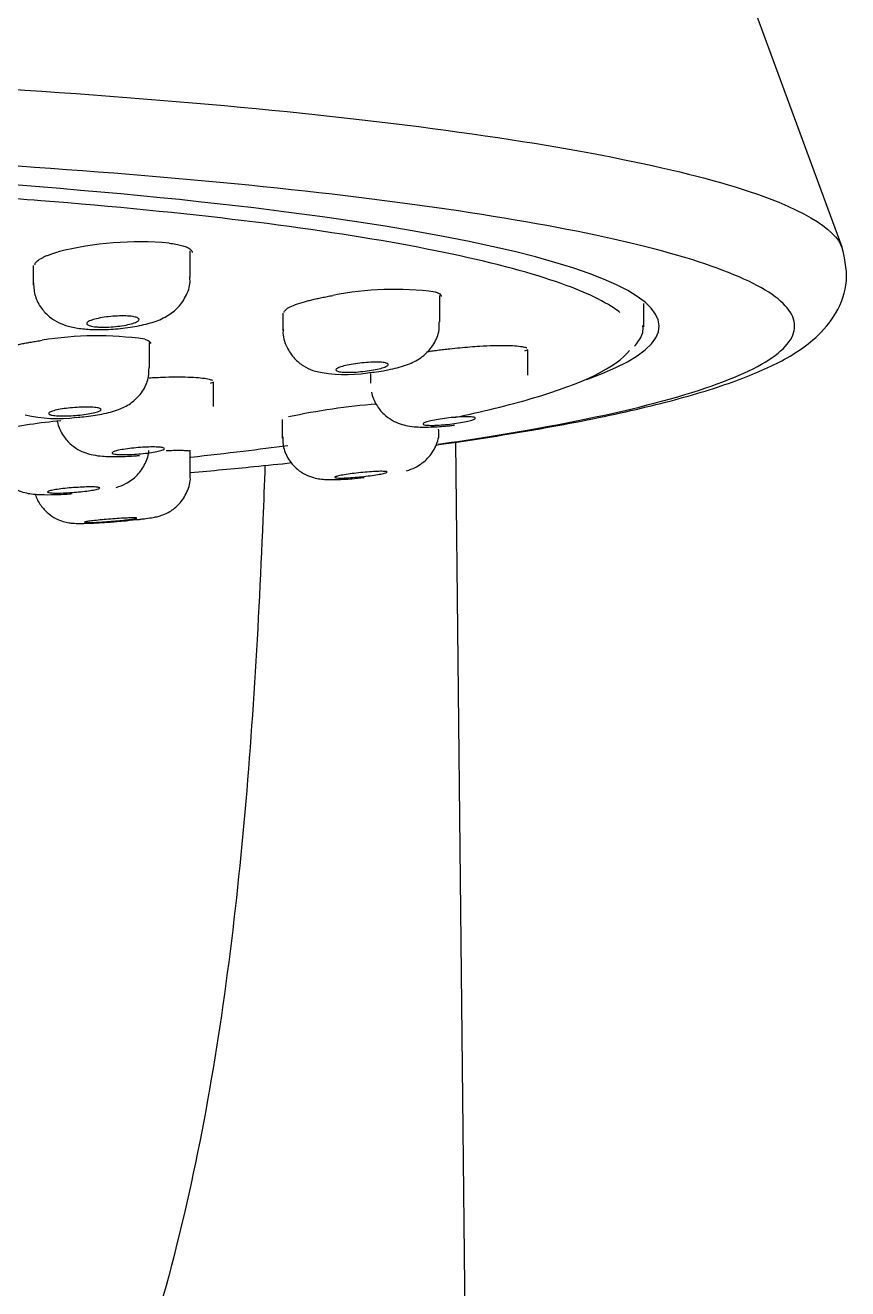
# Model space of a CAD drawing. Header units: millimetres. Extents: x 1617 to 5774, y 11446 to 13973.
# Drawn here: x 4377.44 to 4393.14, y 13798.43 to 13822.56 of the extents above; entities that cross this region are included whole.
import ezdxf

# ---------------------------------------------------------------- set-up
doc = ezdxf.new("R2010")
doc.units = ezdxf.units.MM
doc.layers.get('0').update_dxf_attribs({"color": 250})

# ---------------------------------------------------------------- blocks, each defined once
blk = doc.blocks.new('10')
at = {"linetype": 'Continuous'}
for p, q in [((4393.03, 13818.321), (4380.238, 13853.114)), ((4380.589, 13817.754), (4380.589, 13818.253)), ((4377.589, 13817.971), (4377.589, 13817.601)), ((4385.355, 13816.901), (4385.355, 13817.402)), ((4389.247, 13816.804), (4389.247, 13817.251)), ((4382.358, 13817.066), (4382.358, 13816.731)), ((4379.811, 13816.025), (4379.811, 13816.501)), ((4387.03, 13815.881), (4387.03, 13816.361)), ((4381.03, 13815.284), (4381.03, 13815.741)), ((4384.03, 13815.902), (4384.03, 13815.725)), ((4382.343, 13815.03), (4382.343, 13814.676)), ((4386.084, 13775.109), (4385.656, 13814.6)), ((4380.589, 13813.966), (4380.589, 13814.447))]:
    blk.add_line(p, q, dxfattribs=at)
for centre, radius, start, end in [((4379.627, 13811.934), 6.491, 85.0659, 103.9336), ((4384.49, 13811.492), 6.026, 82.6002, 101.3144), ((4378.811, 13810.156), 6.475, 81.9399, 99.3372), ((4384.869, 13822.255), 6.275, 289.6008, 290.2366), ((4383.552, 13818.475), 2.584, 257.2447, 279.3808), ((4379.031, 13821.937), 6.506, 287.3611, 287.9846), ((4385.15, 13802.596), 12.771, 94.5122, 102.1358), ((4379.13, 13804.029), 11.025, 95.2761, 101.5302), ((4378.048, 13817.775), 2.724, 257.0752, 277.6026)]:
    blk.add_arc(centre, radius, start, end, dxfattribs=at)
blk.add_ellipse((4363.539, 13816.817), major_axis=(-26, 0), ratio=0.121869, start_param=2.814495, end_param=6.283185, dxfattribs=at)
for points, knots in [([(4363.539, 13821.746), (4367.019, 13821.746), (4370.771, 13821.669), (4378.039, 13821.319), (4381.532, 13821.044), (4387.298, 13820.342), (4389.551, 13819.916), (4392.254, 13819.085), (4392.897, 13818.685), (4393.035, 13818.306)], [0, 0, 0, 0, 0.125, 0.125, 0.25, 0.25, 0.375, 0.375, 0.4846937, 0.4846937, 0.4846937, 0.4846937]), ([(4385.32, 13814.561), (4385.99, 13814.658), (4386.619, 13814.758), (4388.259, 13815.053), (4389.158, 13815.255), (4390.627, 13815.681), (4391.19, 13815.904), (4391.935, 13816.355), (4392.124, 13816.584), (4392.124, 13817.05), (4391.935, 13817.279), (4391.19, 13817.729), (4390.627, 13817.953), (4389.158, 13818.379), (4388.259, 13818.581), (4386.135, 13818.962), (4384.9, 13819.142), (4380.859, 13819.625), (4377.603, 13819.883), (4370.764, 13820.214), (4367.119, 13820.299), (4363.539, 13820.299)], [0.2758234, 0.2758234, 0.2758234, 0.2758234, 0.3102374, 0.3102374, 0.3734916, 0.3734916, 0.4367458, 0.4367458, 0.5, 0.5, 0.5632542, 0.5632542, 0.6265084, 0.6265084, 0.6897626, 0.6897626, 0.7530168, 0.7530168, 0.8795252, 0.8795252, 1, 1, 1, 1]), ([(4388.791, 13817.074), (4388.727, 13817.126), (4388.653, 13817.176), (4388.237, 13817.426), (4387.75, 13817.62), (4386.474, 13817.999), (4385.681, 13818.183), (4383.848, 13818.524), (4382.802, 13818.683), (4380.426, 13818.973), (4379.124, 13819.1), (4376.353, 13819.321), (4374.863, 13819.416), (4371.768, 13819.571), (4370.178, 13819.631), (4366.912, 13819.713), (4365.226, 13819.735), (4363.539, 13819.735)], [0.5466692, 0.5466692, 0.5466692, 0.5466692, 0.5625, 0.5625, 0.625, 0.625, 0.6875, 0.6875, 0.75, 0.75, 0.8125, 0.8125, 0.875, 0.875, 0.9375, 0.9375, 1, 1, 1, 1]), ([(4380.185, 13818.401), (4380.23, 13818.395), (4380.318, 13818.382), (4380.426, 13818.358), (4380.527, 13818.324), (4380.604, 13818.28), (4380.623, 13818.242), (4380.623, 13818.223)], [0, 0, 0, 0, 0.0414059, 0.08286, 0.1250987, 0.188131, 0.2493212, 0.2493212, 0.2493212, 0.2493212]), ([(4377.623, 13817.986), (4377.623, 13817.986), (4377.623, 13818.006), (4377.643, 13818.047), (4377.714, 13818.098), (4377.789, 13818.136), (4377.846, 13818.162), (4377.911, 13818.186), (4377.983, 13818.211), (4378.037, 13818.226), (4378.064, 13818.234)], [0.4979009, 0.4979009, 0.4979009, 0.4979009, 0.4998105, 0.623707, 0.749548, 0.800518, 0.8507433, 0.9005252, 0.9501735, 1, 1, 1, 1]), ([(4385.283, 13814.546), (4385.415, 13814.565), (4386.242, 13814.683), (4387.675, 13814.918), (4389.331, 13815.264), (4390.462, 13815.578), (4391.204, 13815.843), (4391.68, 13816.048), (4392.077, 13816.255), (4392.514, 13816.563), (4392.912, 13816.997), (4393.176, 13817.644), (4393.094, 13818.05), (4393.034, 13818.312)], [0.5237926, 0.5237926, 0.5237926, 0.5237926, 0.5365468, 0.6046229, 0.6748295, 0.7435723, 0.7764721, 0.8082689, 0.8400952, 0.8699478, 0.9064804, 0.9498926, 1, 1, 1, 1]), ([(4377.596, 13817.643), (4377.601, 13817.548), (4377.612, 13817.385), (4377.735, 13817.157), (4377.894, 13816.99), (4378.076, 13816.877), (4378.277, 13816.802), (4378.411, 13816.781), (4378.499, 13816.768)], [0, 0, 0, 0, 0.1763, 0.353171, 0.507428, 0.652983, 0.808243, 1, 1, 1, 1]), ([(4378.499, 13816.769), (4378.596, 13816.76), (4378.776, 13816.744), (4379.125, 13816.755), (4379.494, 13816.798), (4379.827, 13816.869), (4380.094, 13816.969), (4380.338, 13817.136), (4380.51, 13817.371), (4380.593, 13817.597), (4380.581, 13817.72), (4380.577, 13817.755)], [0, 0, 0, 0, 0.110545, 0.237026, 0.372008, 0.511333, 0.641225, 0.752532, 0.857221, 0.964397, 1, 1, 1, 1]), ([(4382.381, 13817.077), (4382.381, 13817.077), (4382.381, 13817.094), (4382.4, 13817.128), (4382.486, 13817.184), (4382.626, 13817.241), (4382.779, 13817.286), (4382.909, 13817.32), (4383.002, 13817.341), (4383.099, 13817.362), (4383.201, 13817.382), (4383.272, 13817.395), (4383.308, 13817.401)], [0.2486724, 0.2486724, 0.2486724, 0.2486724, 0.2498264, 0.3757139, 0.4998111, 0.6237044, 0.7495503, 0.8005182, 0.8507421, 0.9005234, 0.950172, 1, 1, 1, 1]), ([(4385.266, 13817.468), (4385.289, 13817.46), (4385.334, 13817.444), (4385.37, 13817.416), (4385.378, 13817.396), (4385.378, 13817.385)], [0, 0, 0, 0, 0.0414059, 0.0828602, 0.1245221, 0.1245221, 0.1245221, 0.1245221]), ([(4378.757, 13816.805), (4378.718, 13816.81), (4378.685, 13816.817), (4378.661, 13816.825), (4378.636, 13816.833), (4378.62, 13816.843), (4378.614, 13816.853), (4378.608, 13816.864), (4378.611, 13816.875), (4378.623, 13816.887), (4378.635, 13816.899), (4378.657, 13816.912), (4378.687, 13816.923), (4378.716, 13816.935), (4378.755, 13816.947), (4378.799, 13816.957), (4378.843, 13816.968), (4378.893, 13816.977), (4378.947, 13816.985), (4379, 13816.993), (4379.057, 13817), (4379.113, 13817.004), (4379.169, 13817.008), (4379.226, 13817.011), (4379.279, 13817.011), (4379.332, 13817.012), (4379.382, 13817.01), (4379.426, 13817.006), (4379.469, 13817.003), (4379.507, 13816.997), (4379.536, 13816.99), (4379.565, 13816.983), (4379.587, 13816.974), (4379.599, 13816.964), (4379.611, 13816.954), (4379.614, 13816.943), (4379.607, 13816.931), (4379.601, 13816.92), (4379.585, 13816.907), (4379.56, 13816.895), (4379.536, 13816.883), (4379.502, 13816.871), (4379.462, 13816.86), (4379.422, 13816.849), (4379.375, 13816.839), (4379.324, 13816.83), (4379.273, 13816.821), (4379.217, 13816.814), (4379.161, 13816.808), (4379.105, 13816.803), (4379.048, 13816.799), (4378.993, 13816.797), (4378.938, 13816.796), (4378.885, 13816.796), (4378.838, 13816.798), (4378.809, 13816.8), (4378.782, 13816.802), (4378.757, 13816.805)], [0, 0, 0, 0, 0.053286, 0.053286, 0.053286, 0.106564, 0.106564, 0.106564, 0.159987, 0.159987, 0.159987, 0.213727, 0.213727, 0.213727, 0.267772, 0.267772, 0.267772, 0.321973, 0.321973, 0.321973, 0.376113, 0.376113, 0.376113, 0.429999, 0.429999, 0.429999, 0.48355, 0.48355, 0.48355, 0.536838, 0.536838, 0.536838, 0.590045, 0.590045, 0.590045, 0.643388, 0.643388, 0.643388, 0.697024, 0.697024, 0.697024, 0.750985, 0.750985, 0.750985, 0.805159, 0.805159, 0.805159, 0.859342, 0.859342, 0.859342, 0.913321, 0.913321, 0.913321, 0.966976, 0.966976, 0.966976, 1, 1, 1, 1]), ([(4382.364, 13816.76), (4382.361, 13816.747), (4382.344, 13816.635), (4382.416, 13816.42), (4382.563, 13816.197), (4382.741, 13816.053), (4382.888, 13815.979), (4382.961, 13815.961), (4382.981, 13815.957)], [0, 0, 0, 0, 0.031021, 0.322376, 0.553784, 0.754551, 0.944241, 1, 1, 1, 1]), ([(4383.973, 13815.926), (4384.019, 13815.93), (4384.178, 13815.944), (4384.475, 13816.001), (4384.748, 13816.077), (4385.02, 13816.216), (4385.226, 13816.43), (4385.342, 13816.678), (4385.343, 13816.829), (4385.342, 13816.901)], [0, 0, 0, 0, 0.061989, 0.250822, 0.449995, 0.607192, 0.759356, 0.901728, 1, 1, 1, 1]), ([(4389.066, 13816.433), (4389.101, 13816.471), (4389.184, 13816.567), (4389.246, 13816.721), (4389.228, 13816.813), (4389.226, 13816.826)], [0, 0, 0, 0, 0.305944, 0.91597, 1, 1, 1, 1]), ([(4376.834, 13816.263), (4376.834, 13816.263), (4376.834, 13816.279), (4376.853, 13816.31), (4376.939, 13816.36), (4377.079, 13816.41), (4377.231, 13816.449), (4377.362, 13816.478), (4377.454, 13816.496), (4377.552, 13816.513), (4377.654, 13816.53), (4377.725, 13816.54), (4377.761, 13816.545)], [0.2489881, 0.2489881, 0.2489881, 0.2489881, 0.2499472, 0.3758354, 0.4998734, 0.6238239, 0.7496687, 0.8006232, 0.8508267, 0.9005824, 0.9502021, 1, 1, 1, 1]), ([(4379.719, 13816.567), (4379.741, 13816.559), (4379.787, 13816.544), (4379.822, 13816.517), (4379.83, 13816.497), (4379.83, 13816.487)], [0, 0, 0, 0, 0.0413821, 0.082808, 0.1245313, 0.1245313, 0.1245313, 0.1245313]), ([(4385.541, 13816.385), (4385.606, 13816.392), (4385.735, 13816.405), (4385.928, 13816.422), (4386.145, 13816.437), (4386.378, 13816.448), (4386.606, 13816.45), (4386.793, 13816.443), (4386.904, 13816.43), (4386.967, 13816.417), (4386.994, 13816.408), (4387.007, 13816.402), (4387.01, 13816.401)], [0, 0, 0, 0, 0.082813, 0.1656901, 0.250059, 0.3758268, 0.4995649, 0.6236495, 0.7494498, 0.8004856, 0.8507427, 0.874988, 0.874988, 0.874988, 0.874988]), ([(4385.097, 13816.327), (4385.129, 13816.332), (4385.199, 13816.342), (4385.308, 13816.357), (4385.424, 13816.372), (4385.502, 13816.38), (4385.541, 13816.385)], [0.8080303, 0.8080303, 0.8080303, 0.8080303, 0.8508649, 0.9006049, 0.950213, 1, 1, 1, 1]), ([(4385.622, 13815.069), (4386.178, 13815.186), (4386.672, 13815.308), (4388.09, 13815.723), (4388.733, 13816.036), (4388.97, 13816.352)], [0.3332717, 0.3332717, 0.3332717, 0.3332717, 0.375, 0.375, 0.4723982, 0.4723982, 0.4723982, 0.4723982]), ([(4378.408, 13815.074), (4378.461, 13815.078), (4378.626, 13815.089), (4378.925, 13815.138), (4379.187, 13815.201), (4379.455, 13815.328), (4379.662, 13815.526), (4379.792, 13815.777), (4379.8, 13815.939), (4379.802, 13816.025)], [0, 0, 0, 0, 0.071255, 0.2566, 0.453553, 0.596412, 0.744707, 0.883982, 1, 1, 1, 1]), ([(4383.516, 13815.938), (4383.477, 13815.94), (4383.443, 13815.944), (4383.419, 13815.95), (4383.394, 13815.956), (4383.378, 13815.963), (4383.371, 13815.971), (4383.365, 13815.98), (4383.368, 13815.989), (4383.379, 13816), (4383.391, 13816.01), (4383.413, 13816.021), (4383.442, 13816.031), (4383.471, 13816.042), (4383.509, 13816.053), (4383.552, 13816.063), (4383.596, 13816.074), (4383.646, 13816.084), (4383.699, 13816.092), (4383.752, 13816.101), (4383.809, 13816.108), (4383.865, 13816.114), (4383.921, 13816.12), (4383.979, 13816.124), (4384.032, 13816.126), (4384.085, 13816.129), (4384.136, 13816.129), (4384.18, 13816.128), (4384.223, 13816.127), (4384.262, 13816.124), (4384.291, 13816.119), (4384.321, 13816.114), (4384.343, 13816.108), (4384.355, 13816.1), (4384.368, 13816.092), (4384.371, 13816.083), (4384.365, 13816.074), (4384.359, 13816.064), (4384.343, 13816.053), (4384.319, 13816.043), (4384.295, 13816.032), (4384.262, 13816.021), (4384.223, 13816.01), (4384.183, 13816), (4384.136, 13815.989), (4384.086, 13815.98), (4384.035, 13815.971), (4383.98, 13815.963), (4383.924, 13815.956), (4383.868, 13815.949), (4383.81, 13815.944), (4383.755, 13815.94), (4383.7, 13815.937), (4383.647, 13815.935), (4383.599, 13815.935), (4383.569, 13815.935), (4383.541, 13815.936), (4383.516, 13815.938)], [0, 0, 0, 0, 0.053243, 0.053243, 0.053243, 0.106489, 0.106489, 0.106489, 0.159706, 0.159706, 0.159706, 0.213084, 0.213084, 0.213084, 0.266767, 0.266767, 0.266767, 0.320765, 0.320765, 0.320765, 0.374952, 0.374952, 0.374952, 0.429117, 0.429117, 0.429117, 0.483056, 0.483056, 0.483056, 0.536666, 0.536666, 0.536666, 0.589991, 0.589991, 0.589991, 0.643199, 0.643199, 0.643199, 0.696507, 0.696507, 0.696507, 0.750086, 0.750086, 0.750086, 0.803994, 0.803994, 0.803994, 0.858143, 0.858143, 0.858143, 0.912338, 0.912338, 0.912338, 0.966364, 0.966364, 0.966364, 1, 1, 1, 1]), ([(4379.806, 13815.829), (4379.846, 13815.831), (4379.951, 13815.837), (4380.146, 13815.845), (4380.379, 13815.848), (4380.607, 13815.844), (4380.794, 13815.831), (4380.905, 13815.815), (4380.967, 13815.799), (4380.994, 13815.79), (4381.007, 13815.784), (4381.01, 13815.782)], [0.1131871, 0.1131871, 0.1131871, 0.1131871, 0.1656582, 0.2500306, 0.3758365, 0.4996682, 0.6237118, 0.749528, 0.8005362, 0.8507744, 0.8748001, 0.8748001, 0.8748001, 0.8748001]), ([(4384.048, 13815.557), (4384.048, 13815.556), (4384.061, 13815.472), (4384.13, 13815.313), (4384.273, 13815.134), (4384.435, 13815.015), (4384.595, 13814.945), (4384.751, 13814.907), (4384.943, 13814.886), (4385.196, 13814.888), (4385.467, 13814.904), (4385.597, 13814.921), (4385.629, 13814.926)], [0.069462, 0.069462, 0.069462, 0.069462, 0.0714455, 0.1891828, 0.2930558, 0.3827811, 0.4634808, 0.5402384, 0.6360651, 0.811399, 0.9606595, 1, 1, 1, 1]), ([(4378.032, 13815.105), (4377.992, 13815.108), (4377.959, 13815.113), (4377.935, 13815.119), (4377.91, 13815.125), (4377.894, 13815.132), (4377.888, 13815.14), (4377.882, 13815.148), (4377.885, 13815.157), (4377.897, 13815.166), (4377.909, 13815.175), (4377.931, 13815.185), (4377.96, 13815.194), (4377.99, 13815.204), (4378.028, 13815.213), (4378.072, 13815.222), (4378.115, 13815.231), (4378.166, 13815.239), (4378.218, 13815.245), (4378.271, 13815.252), (4378.328, 13815.258), (4378.385, 13815.262), (4378.441, 13815.266), (4378.498, 13815.269), (4378.551, 13815.27), (4378.604, 13815.271), (4378.654, 13815.271), (4378.698, 13815.269), (4378.741, 13815.267), (4378.78, 13815.263), (4378.809, 13815.258), (4378.839, 13815.253), (4378.86, 13815.246), (4378.873, 13815.239), (4378.885, 13815.232), (4378.888, 13815.223), (4378.881, 13815.214), (4378.875, 13815.205), (4378.859, 13815.195), (4378.834, 13815.186), (4378.81, 13815.176), (4378.776, 13815.167), (4378.737, 13815.158), (4378.697, 13815.149), (4378.65, 13815.14), (4378.599, 13815.133), (4378.549, 13815.125), (4378.493, 13815.119), (4378.437, 13815.114), (4378.382, 13815.109), (4378.324, 13815.105), (4378.269, 13815.103), (4378.215, 13815.101), (4378.161, 13815.1), (4378.114, 13815.101), (4378.085, 13815.102), (4378.057, 13815.103), (4378.032, 13815.105)], [0, 0, 0, 0, 0.053456, 0.053456, 0.053456, 0.106913, 0.106913, 0.106913, 0.160356, 0.160356, 0.160356, 0.213886, 0.213886, 0.213886, 0.267581, 0.267581, 0.267581, 0.321445, 0.321445, 0.321445, 0.375409, 0.375409, 0.375409, 0.42936, 0.42936, 0.42936, 0.483188, 0.483188, 0.483188, 0.53684, 0.53684, 0.53684, 0.590339, 0.590339, 0.590339, 0.643777, 0.643777, 0.643777, 0.697269, 0.697269, 0.697269, 0.750908, 0.750908, 0.750908, 0.804724, 0.804724, 0.804724, 0.858668, 0.858668, 0.858668, 0.912635, 0.912635, 0.912635, 0.96651, 0.96651, 0.96651, 1, 1, 1, 1]), ([(4378.05, 13814.994), (4378.051, 13814.99), (4378.066, 13814.906), (4378.136, 13814.75), (4378.277, 13814.576), (4378.436, 13814.46), (4378.593, 13814.39), (4378.751, 13814.35), (4378.943, 13814.327), (4379.203, 13814.323), (4379.467, 13814.332), (4379.591, 13814.345), (4379.617, 13814.348)], [0.0766218, 0.0766218, 0.0766218, 0.0766218, 0.0819892, 0.1973041, 0.2990751, 0.3876324, 0.4674643, 0.5449408, 0.6495751, 0.8195539, 0.9675937, 1, 1, 1, 1]), ([(4385.179, 13814.921), (4385.14, 13814.922), (4385.106, 13814.924), (4385.081, 13814.927), (4385.057, 13814.93), (4385.04, 13814.935), (4385.034, 13814.941), (4385.027, 13814.947), (4385.03, 13814.955), (4385.042, 13814.963), (4385.054, 13814.97), (4385.075, 13814.979), (4385.104, 13814.988), (4385.133, 13814.997), (4385.171, 13815.007), (4385.214, 13815.016), (4385.257, 13815.025), (4385.307, 13815.034), (4385.36, 13815.042), (4385.412, 13815.05), (4385.469, 13815.058), (4385.525, 13815.064), (4385.581, 13815.07), (4385.638, 13815.075), (4385.692, 13815.079), (4385.745, 13815.083), (4385.796, 13815.085), (4385.84, 13815.085), (4385.884, 13815.086), (4385.923, 13815.085), (4385.953, 13815.083), (4385.983, 13815.08), (4386.005, 13815.076), (4386.018, 13815.071), (4386.03, 13815.066), (4386.033, 13815.059), (4386.027, 13815.052), (4386.021, 13815.044), (4386.005, 13815.036), (4385.981, 13815.027), (4385.957, 13815.018), (4385.924, 13815.009), (4385.885, 13815), (4385.846, 13814.991), (4385.799, 13814.981), (4385.749, 13814.973), (4385.699, 13814.964), (4385.644, 13814.956), (4385.588, 13814.949), (4385.532, 13814.942), (4385.475, 13814.936), (4385.42, 13814.932), (4385.365, 13814.927), (4385.311, 13814.924), (4385.263, 13814.922), (4385.233, 13814.921), (4385.205, 13814.921), (4385.179, 13814.921)], [0, 0, 0, 0, 0.053474, 0.053474, 0.053474, 0.106962, 0.106962, 0.106962, 0.160263, 0.160263, 0.160263, 0.213475, 0.213475, 0.213475, 0.266814, 0.266814, 0.266814, 0.320439, 0.320439, 0.320439, 0.374385, 0.374385, 0.374385, 0.42855, 0.42855, 0.42855, 0.482732, 0.482732, 0.482732, 0.536721, 0.536721, 0.536721, 0.590391, 0.590391, 0.590391, 0.64376, 0.64376, 0.64376, 0.696976, 0.696976, 0.696976, 0.750254, 0.750254, 0.750254, 0.803779, 0.803779, 0.803779, 0.857629, 0.857629, 0.857629, 0.911745, 0.911745, 0.911745, 0.965946, 0.965946, 0.965946, 1, 1, 1, 1]), ([(4384.713, 13814.053), (4384.774, 13814.072), (4384.889, 13814.111), (4385.111, 13814.26), (4385.268, 13814.485), (4385.346, 13814.702), (4385.333, 13814.817), (4385.329, 13814.846)], [0, 0, 0, 0, 0.193314, 0.431581, 0.67897, 0.928111, 1, 1, 1, 1]), ([(4379.243, 13814.364), (4379.203, 13814.365), (4379.17, 13814.368), (4379.145, 13814.372), (4379.121, 13814.377), (4379.105, 13814.382), (4379.098, 13814.388), (4379.092, 13814.395), (4379.095, 13814.402), (4379.107, 13814.409), (4379.12, 13814.417), (4379.141, 13814.425), (4379.171, 13814.433), (4379.2, 13814.442), (4379.238, 13814.45), (4379.282, 13814.458), (4379.325, 13814.465), (4379.376, 13814.473), (4379.428, 13814.479), (4379.481, 13814.486), (4379.538, 13814.492), (4379.594, 13814.496), (4379.65, 13814.501), (4379.707, 13814.504), (4379.76, 13814.506), (4379.813, 13814.508), (4379.864, 13814.509), (4379.907, 13814.508), (4379.951, 13814.508), (4379.99, 13814.505), (4380.019, 13814.502), (4380.049, 13814.499), (4380.071, 13814.494), (4380.083, 13814.488), (4380.095, 13814.483), (4380.098, 13814.476), (4380.092, 13814.469), (4380.085, 13814.461), (4380.069, 13814.453), (4380.045, 13814.445), (4380.02, 13814.437), (4379.987, 13814.429), (4379.947, 13814.421), (4379.908, 13814.413), (4379.861, 13814.405), (4379.81, 13814.398), (4379.76, 13814.391), (4379.704, 13814.384), (4379.649, 13814.379), (4379.593, 13814.374), (4379.535, 13814.37), (4379.481, 13814.367), (4379.426, 13814.364), (4379.373, 13814.362), (4379.326, 13814.362), (4379.296, 13814.362), (4379.268, 13814.363), (4379.243, 13814.364)], [0, 0, 0, 0, 0.053578, 0.053578, 0.053578, 0.107164, 0.107164, 0.107164, 0.160649, 0.160649, 0.160649, 0.214089, 0.214089, 0.214089, 0.267599, 0.267599, 0.267599, 0.321264, 0.321264, 0.321264, 0.375101, 0.375101, 0.375101, 0.429055, 0.429055, 0.429055, 0.483015, 0.483015, 0.483015, 0.536869, 0.536869, 0.536869, 0.590551, 0.590551, 0.590551, 0.644073, 0.644073, 0.644073, 0.697514, 0.697514, 0.697514, 0.75099, 0.75099, 0.75099, 0.804601, 0.804601, 0.804601, 0.858388, 0.858388, 0.858388, 0.912315, 0.912315, 0.912315, 0.966286, 0.966286, 0.966286, 1, 1, 1, 1]), ([(4380.597, 13814.315), (4380.94, 13814.352), (4381.273, 13814.391), (4381.888, 13814.465), (4382.172, 13814.502), (4382.448, 13814.539)], [0.23284836, 0.23284836, 0.23284836, 0.23284836, 0.25, 0.25, 0.2655093, 0.2655093, 0.2655093, 0.2655093]), ([(4382.354, 13814.704), (4382.354, 13814.628), (4382.357, 13814.477), (4382.465, 13814.255), (4382.619, 13814.085), (4382.781, 13813.98), (4382.934, 13813.921), (4383.069, 13813.895), (4383.213, 13813.884), (4383.387, 13813.885), (4383.643, 13813.898), (4383.82, 13813.915), (4383.908, 13813.924)], [0, 0, 0, 0, 0.093968, 0.217938, 0.318833, 0.405616, 0.48098, 0.547412, 0.618306, 0.745395, 0.891079, 1, 1, 1, 1]), ([(4376.815, 13814.427), (4376.815, 13814.35), (4376.819, 13814.198), (4376.927, 13813.978), (4377.079, 13813.809), (4377.24, 13813.703), (4377.393, 13813.643), (4377.536, 13813.613), (4377.703, 13813.598), (4377.919, 13813.596), (4378.171, 13813.604), (4378.3, 13813.615), (4378.336, 13813.618)], [0, 0, 0, 0, 0.097865, 0.222049, 0.324093, 0.412979, 0.490508, 0.562235, 0.65103, 0.810151, 0.955173, 1, 1, 1, 1]), ([(4379.175, 13813.736), (4379.241, 13813.757), (4379.365, 13813.801), (4379.585, 13813.957), (4379.731, 13814.178), (4379.795, 13814.357), (4379.798, 13814.44)], [0, 0, 0, 0, 0.2044729, 0.4492099, 0.6902595, 0.9174743, 0.9174743, 0.9174743, 0.9174743]), ([(4380.131, 13814.44), (4380.175, 13814.442), (4380.263, 13814.445), (4380.371, 13814.446), (4380.471, 13814.445), (4380.549, 13814.44), (4380.569, 13814.433), (4380.569, 13814.429)], [0, 0, 0, 0, 0.0829117, 0.1658816, 0.2503391, 0.3762366, 0.4998417, 0.4998417, 0.4998417, 0.4998417]), ([(4382.013, 13814.157), (4382.001, 13813.809), (4381.988, 13813.462), (4381.883, 13810.9), (4381.753, 13808.696), (4381.312, 13804.328), (4380.995, 13802.148), (4380.036, 13797.949), (4379.406, 13795.936), (4377.644, 13792.129), (4376.545, 13790.404), (4373.712, 13787.381), (4371.998, 13786.124), (4368.018, 13784.371), (4365.806, 13783.896), (4363.54, 13783.899)], [0.2304262, 0.2304262, 0.2304262, 0.2304262, 0.25, 0.25, 0.375, 0.375, 0.5, 0.5, 0.625, 0.625, 0.75, 0.75, 0.875, 0.875, 1, 1, 1, 1]), ([(4380.595, 13814.02), (4381.006, 13814.057), (4381.659, 13814.118), (4382.29, 13814.183), (4382.528, 13814.209)], [0.38846603, 0.38846603, 0.38846603, 0.38846603, 0.42090455, 0.44108467, 0.44108467, 0.44108467, 0.44108467]), ([(4383.493, 13813.915), (4383.454, 13813.914), (4383.42, 13813.914), (4383.395, 13813.916), (4383.371, 13813.917), (4383.354, 13813.92), (4383.348, 13813.924), (4383.341, 13813.927), (4383.344, 13813.932), (4383.357, 13813.938), (4383.369, 13813.943), (4383.391, 13813.95), (4383.42, 13813.957), (4383.45, 13813.963), (4383.488, 13813.971), (4383.531, 13813.978), (4383.574, 13813.985), (4383.624, 13813.992), (4383.677, 13813.999), (4383.729, 13814.006), (4383.786, 13814.013), (4383.841, 13814.018), (4383.897, 13814.024), (4383.954, 13814.029), (4384.007, 13814.033), (4384.06, 13814.037), (4384.111, 13814.04), (4384.155, 13814.042), (4384.199, 13814.044), (4384.238, 13814.044), (4384.268, 13814.043), (4384.298, 13814.043), (4384.32, 13814.041), (4384.332, 13814.038), (4384.345, 13814.035), (4384.348, 13814.03), (4384.341, 13814.025), (4384.335, 13814.02), (4384.319, 13814.014), (4384.294, 13814.008), (4384.27, 13814.001), (4384.236, 13813.994), (4384.197, 13813.987), (4384.158, 13813.98), (4384.111, 13813.972), (4384.061, 13813.965), (4384.011, 13813.958), (4383.956, 13813.952), (4383.9, 13813.945), (4383.845, 13813.939), (4383.787, 13813.934), (4383.733, 13813.929), (4383.678, 13813.924), (4383.625, 13813.921), (4383.577, 13813.918), (4383.547, 13813.917), (4383.519, 13813.916), (4383.493, 13813.915)], [0, 0, 0, 0, 0.05384, 0.05384, 0.05384, 0.107697, 0.107697, 0.107697, 0.161315, 0.161315, 0.161315, 0.214646, 0.214646, 0.214646, 0.267856, 0.267856, 0.267856, 0.32116, 0.32116, 0.32116, 0.374732, 0.374732, 0.374732, 0.428631, 0.428631, 0.428631, 0.482775, 0.482775, 0.482775, 0.536972, 0.536972, 0.536972, 0.591005, 0.591005, 0.591005, 0.644728, 0.644728, 0.644728, 0.698135, 0.698135, 0.698135, 0.75136, 0.75136, 0.75136, 0.804612, 0.804612, 0.804612, 0.858087, 0.858087, 0.858087, 0.911887, 0.911887, 0.911887, 0.965972, 0.965972, 0.965972, 1, 1, 1, 1]), ([(4379.682, 13813.135), (4379.705, 13813.138), (4379.775, 13813.146), (4379.866, 13813.16), (4379.961, 13813.179), (4380.073, 13813.213), (4380.22, 13813.282), (4380.395, 13813.421), (4380.535, 13813.644), (4380.601, 13813.852), (4380.585, 13813.953), (4380.583, 13813.966)], [0, 0, 0, 0, 0.055253, 0.20038, 0.291685, 0.36316, 0.464043, 0.608834, 0.792049, 0.976904, 1, 1, 1, 1]), ([(4377.629, 13813.604), (4377.651, 13813.531), (4377.723, 13813.395), (4377.863, 13813.242), (4378.014, 13813.142), (4378.154, 13813.086), (4378.267, 13813.061), (4378.35, 13813.052), (4378.441, 13813.047), (4378.57, 13813.048), (4378.802, 13813.058), (4379.088, 13813.077), (4379.367, 13813.101), (4379.578, 13813.122), (4379.663, 13813.132), (4379.688, 13813.136)], [0.0895968, 0.0895968, 0.0895968, 0.0895968, 0.1718858, 0.2454699, 0.3083505, 0.3619725, 0.4047548, 0.4368115, 0.4728264, 0.558716, 0.6697362, 0.7702747, 0.8654974, 0.9651764, 1, 1, 1, 1]), ([(4378.009, 13813.628), (4377.969, 13813.629), (4377.935, 13813.631), (4377.911, 13813.633), (4377.887, 13813.636), (4377.871, 13813.64), (4377.864, 13813.645), (4377.858, 13813.649), (4377.861, 13813.655), (4377.874, 13813.661), (4377.886, 13813.666), (4377.908, 13813.673), (4377.938, 13813.679), (4377.968, 13813.686), (4378.006, 13813.693), (4378.05, 13813.699), (4378.093, 13813.705), (4378.143, 13813.712), (4378.196, 13813.717), (4378.249, 13813.723), (4378.305, 13813.728), (4378.361, 13813.732), (4378.417, 13813.736), (4378.474, 13813.74), (4378.527, 13813.742), (4378.58, 13813.744), (4378.63, 13813.746), (4378.674, 13813.746), (4378.718, 13813.746), (4378.756, 13813.745), (4378.786, 13813.743), (4378.815, 13813.74), (4378.837, 13813.737), (4378.849, 13813.733), (4378.862, 13813.729), (4378.864, 13813.724), (4378.858, 13813.719), (4378.851, 13813.713), (4378.835, 13813.707), (4378.81, 13813.7), (4378.785, 13813.694), (4378.752, 13813.687), (4378.712, 13813.681), (4378.672, 13813.674), (4378.625, 13813.668), (4378.575, 13813.662), (4378.524, 13813.656), (4378.469, 13813.65), (4378.414, 13813.646), (4378.358, 13813.641), (4378.301, 13813.637), (4378.246, 13813.634), (4378.192, 13813.631), (4378.139, 13813.629), (4378.091, 13813.628), (4378.062, 13813.628), (4378.034, 13813.628), (4378.009, 13813.628)], [0, 0, 0, 0, 0.053774, 0.053774, 0.053774, 0.107557, 0.107557, 0.107557, 0.161212, 0.161212, 0.161212, 0.214715, 0.214715, 0.214715, 0.268153, 0.268153, 0.268153, 0.321644, 0.321644, 0.321644, 0.37528, 0.37528, 0.37528, 0.429093, 0.429093, 0.429093, 0.483034, 0.483034, 0.483034, 0.537002, 0.537002, 0.537002, 0.590879, 0.590879, 0.590879, 0.644591, 0.644591, 0.644591, 0.698134, 0.698134, 0.698134, 0.75158, 0.75158, 0.75158, 0.805042, 0.805042, 0.805042, 0.858626, 0.858626, 0.858626, 0.912385, 0.912385, 0.912385, 0.966296, 0.966296, 0.966296, 1, 1, 1, 1]), ([(4378.715, 13813.067), (4378.675, 13813.065), (4378.642, 13813.065), (4378.617, 13813.065), (4378.593, 13813.065), (4378.577, 13813.067), (4378.571, 13813.069), (4378.565, 13813.071), (4378.568, 13813.073), (4378.581, 13813.077), (4378.593, 13813.08), (4378.616, 13813.084), (4378.646, 13813.089), (4378.676, 13813.093), (4378.714, 13813.098), (4378.758, 13813.103), (4378.802, 13813.108), (4378.852, 13813.113), (4378.905, 13813.118), (4378.957, 13813.123), (4379.014, 13813.128), (4379.069, 13813.132), (4379.125, 13813.136), (4379.181, 13813.14), (4379.234, 13813.144), (4379.287, 13813.147), (4379.337, 13813.15), (4379.381, 13813.152), (4379.424, 13813.153), (4379.463, 13813.155), (4379.492, 13813.155), (4379.522, 13813.155), (4379.544, 13813.154), (4379.556, 13813.153), (4379.568, 13813.152), (4379.571, 13813.149), (4379.564, 13813.146), (4379.557, 13813.143), (4379.54, 13813.14), (4379.515, 13813.135), (4379.49, 13813.131), (4379.456, 13813.127), (4379.416, 13813.122), (4379.377, 13813.117), (4379.33, 13813.112), (4379.279, 13813.107), (4379.229, 13813.102), (4379.174, 13813.097), (4379.118, 13813.092), (4379.063, 13813.088), (4379.006, 13813.083), (4378.952, 13813.08), (4378.897, 13813.076), (4378.844, 13813.073), (4378.797, 13813.07), (4378.768, 13813.069), (4378.74, 13813.068), (4378.715, 13813.067)], [0, 0, 0, 0, 0.054125, 0.054125, 0.054125, 0.10826, 0.10826, 0.10826, 0.162242, 0.162242, 0.162242, 0.215903, 0.215903, 0.215903, 0.269262, 0.269262, 0.269262, 0.322474, 0.322474, 0.322474, 0.375753, 0.375753, 0.375753, 0.429284, 0.429284, 0.429284, 0.483143, 0.483143, 0.483143, 0.537265, 0.537265, 0.537265, 0.591469, 0.591469, 0.591469, 0.645533, 0.645533, 0.645533, 0.699299, 0.699299, 0.699299, 0.752741, 0.752741, 0.752741, 0.805976, 0.805976, 0.805976, 0.859211, 0.859211, 0.859211, 0.912649, 0.912649, 0.912649, 0.966406, 0.966406, 0.966406, 1, 1, 1, 1])]:
    blk.add_open_spline(points, degree=3, knots=knots, dxfattribs=at)

msp = doc.modelspace()

# ---------------------------------------------------------------- block references
msp.add_blockref('10', (0, 0))

doc.saveas('drawing.dxf')
